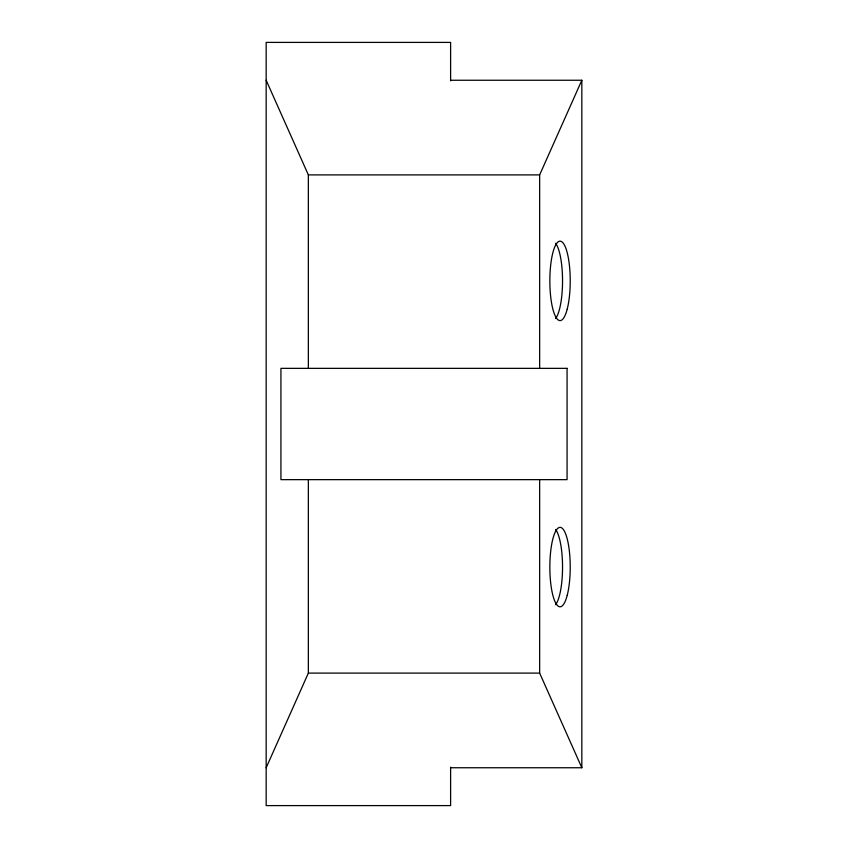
<?xml version="1.0" encoding="UTF-8"?>
<svg xmlns="http://www.w3.org/2000/svg" width="848" height="848" viewBox="0 0 848 848"><rect width="100%" height="100%" fill="white"/><g stroke="black" fill="none" stroke-linecap="round" stroke-linejoin="round"><path stroke-width="1.27" d="M266.166 767.747L308.354 673.1L308.354 479.65M539.646 368.35L539.646 174.9L581.834 80.253L450.606 80.253M266.166 80.253L308.354 174.9L539.646 174.9M308.354 673.1L539.646 673.1L581.834 767.747L450.606 767.747M581.834 80.253L581.834 767.747M539.646 479.65L539.646 673.1M450.606 80.825L450.606 42.4L266.166 42.4L266.166 805.6L450.606 805.6L450.606 767.175M308.354 174.9L308.354 368.35M555.62 529.459A39.75 10.197 -90 0 1 562.542 567.1A39.75 10.197 -90 0 1 555.62 604.741M555.62 243.259A39.75 10.197 -90 0 1 562.542 280.9A39.75 10.197 -90 0 1 555.62 318.541M567.068 368.35L280.932 368.35L280.932 479.65L567.068 479.65L567.068 368.35M567.238 309.011A39.75 10.197 -90 0 0 562.669 242.507A39.75 10.197 -90 0 0 550.193 291.193A39.75 10.197 -90 0 0 567.238 309.011M567.238 595.211A39.75 10.197 -90 0 0 562.669 528.707A39.75 10.197 -90 0 0 550.193 577.393A39.75 10.197 -90 0 0 567.238 595.211"/></g></svg>
